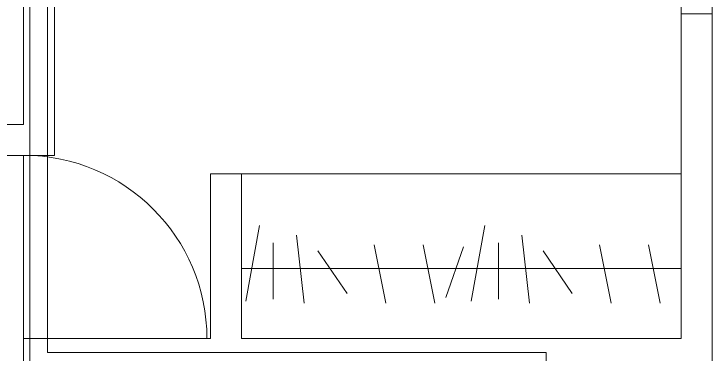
# Model space of a CAD drawing. Header units: metres. Extents: x -2 to 3328848, y -2 to 2725060.
# Drawn here: x 1662910.63 to 1662944.52, y 1362981.43 to 1362997.94 of the extents above; entities that cross this region are included whole.
import ezdxf

# ---------------------------------------------------------------- set-up
doc = ezdxf.new("R2010")
doc.units = ezdxf.units.M
doc.layers.get('0').update_dxf_attribs({"color": 253, "lineweight": 0})
for name, color, linetype, lineweight in [('ICT_TOMAS', 1, 'Continuous', 0), ('muebles', 253, 'Continuous', 0), ('PUERTAS', 253, 'Continuous', 0)]:
    doc.layers.add(name, color=color, linetype=linetype, lineweight=lineweight)

msp = doc.modelspace()

# ---------------------------------------------------------------- linework, layer by layer
at = {"ltscale": 0.02}
for p, q in [((1662911.097852579, 1363036.459804228), (1662911.097852579, 1362992.573790944)), ((1662912.597852581, 1363036.459804228), (1662912.597852581, 1362991.073790946)), ((1662943.022022172, 1362997.944769482), (1662944.52202217, 1362997.944769482)), ((1662902.340567509, 1362992.573790944), (1662911.097852579, 1362992.573790944)), ((1662893.522022172, 1362991.073790946), (1662912.597852581, 1362991.073790946)), ((1662911.097852579, 1362991.073790946), (1662911.097852579, 1362980.676455558)), ((1662920.176642629, 1362982.176455558), (1662920.176642629, 1362990.176455558)), ((1662920.176642629, 1362990.176455558), (1662921.676642629, 1362990.176455558)), ((1662921.676642629, 1362982.176455558), (1662921.676642629, 1362990.176455558)), ((1662911.097852579, 1362982.176455558), (1662920.176642629, 1362982.176455558)), ((1662921.676642629, 1362982.176455558), (1662943.022022172, 1362982.176455558))]:
    msp.add_line(p, q, dxfattribs=at)
for p, q in [((1662943.022022172, 1362982.176455558), (1662943.022022172, 1363035.959804228)), ((1662944.52202217, 1362965.959804228), (1662944.52202217, 1363035.959804228))]:
    msp.add_line(p, q)
at = {"layer": 'ICT_TOMAS'}
for points in [[(1662935.465421694, 1362939.003627867), (1662935.465421694, 1362980.86060434), (1662911.395691245, 1362980.86060434), (1662911.395691245, 1363016.708082654), (1662912.606221151, 1363016.708082654)], [(1662936.465421694, 1362939.003627867), (1662936.465421694, 1362981.493726039), (1662912.262837275, 1362981.493726039), (1662912.262837275, 1363010.825512275), (1662912.597852581, 1363010.825512275)]]:
    msp.add_lwpolyline(points, dxfattribs=at)
at = {"layer": 'muebles', "ltscale": 0.02}
for p, q in [((1662921.676642629, 1362990.176455558), (1662943.022022172, 1362990.176455558)), ((1662921.89326085, 1362983.990078914), (1662922.554043676, 1362987.675760214)), ((1662932.827632277, 1362983.990078914), (1662933.4884151, 1362987.675760214)), ((1662924.725189901, 1362983.895582878), (1662924.347603704, 1362987.203235247)), ((1662935.659561327, 1362983.895582878), (1662935.28197513, 1362987.203235247)), ((1662923.214826501, 1362984.08457495), (1662923.214826501, 1362986.825206318)), ((1662928.123512205, 1362986.730710282), (1662928.689896156, 1362983.895582878)), ((1662930.504240404, 1362986.730710282), (1662931.070624354, 1362983.895582878)), ((1662934.149197926, 1362984.08457495), (1662934.149197926, 1362986.825206318)), ((1662939.057883632, 1362986.730710282), (1662939.624267581, 1362983.895582878)), ((1662939.057883632, 1362986.730710282), (1662939.624267581, 1362983.895582878)), ((1662941.43861183, 1362986.730710282), (1662942.004995781, 1362983.895582878)), ((1662925.385982032, 1362986.447199781), (1662926.801946557, 1362984.368085452)), ((1662931.600456196, 1362984.17909338), (1662932.450036772, 1362986.636214246)), ((1662936.320353458, 1362986.447199781), (1662937.736317984, 1362984.368085452)), ((1662921.676642629, 1362985.588136763), (1662943.022022172, 1362985.588136763))]:
    msp.add_line(p, q, dxfattribs=at)
at = {"layer": 'PUERTAS'}
msp.add_arc((1662911.097852579, 1362982.175191206), 8.900387895143922, 0.008139204289969648, 90, dxfattribs=at)

doc.saveas('drawing.dxf')
